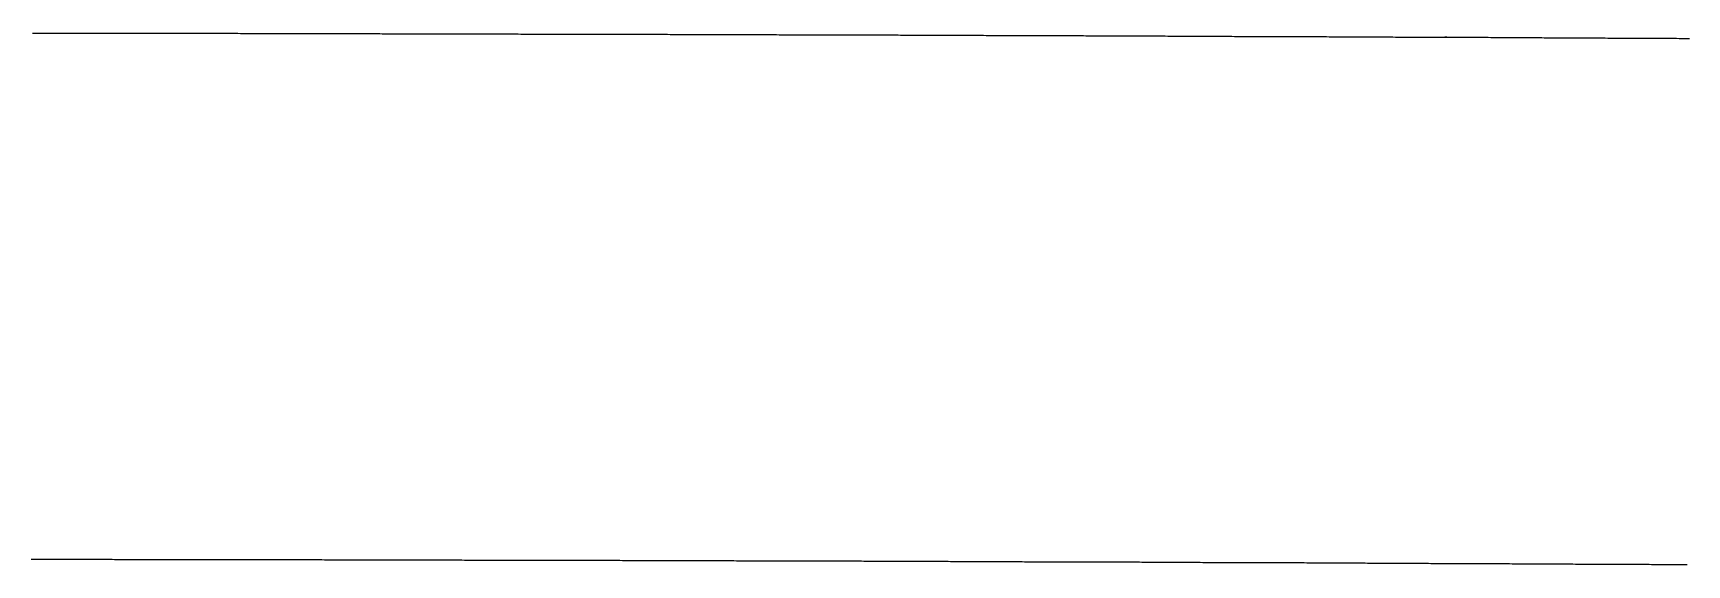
# Model space of a CAD drawing. Header units: millimetres. Extents: x 0 to 13579, y -34 to 543.
# Drawn here: x 8486 to 10184, y -2 to 543 of the extents above; entities that cross this region are included whole.
import ezdxf

# ---------------------------------------------------------------- set-up
doc = ezdxf.new("R2010")
doc.units = ezdxf.units.MM
doc.header["$LTSCALE"] = 10
doc.layers.add('MEMBERS', color=5, linetype='Continuous')

msp = doc.modelspace()

# ---------------------------------------------------------------- linework, layer by layer
at = {"layer": 'MEMBERS', "color": 3, "linetype": 'Continuous'}
for p, q in [((8485.1, 543.1), (8487.7, 543.1)), ((8487.7, 543.1), (8490.3, 543.1)), ((8490.3, 543.1), (8492.9, 543.1)), ((8492.9, 543.1), (8495.5, 543.1)), ((8495.5, 543.1), (8498.1, 543.1)), ((8498.1, 543.1), (8500.7, 543.1)), ((8500.7, 543.1), (8503.3, 543.1)), ((8503.3, 543.1), (8505.9, 543.1)), ((8505.9, 543.1), (8508.5, 543.1)), ((8508.5, 543.1), (8511.1, 543.1)), ((8511.1, 543.1), (8513.7, 543.1)), ((8513.7, 543.1), (8516.3, 543.1)), ((8516.3, 543.1), (8518.9, 543.1)), ((8518.9, 543.1), (8521.6, 543.1)), ((8521.6, 543.1), (8524.2, 543.1)), ((8524.2, 543.1), (8526.8, 543.1)), ((8526.8, 543.1), (8529.4, 543.1)), ((8529.4, 543.1), (8532, 543)), ((8532, 543), (8534.6, 543)), ((8534.6, 543), (8537.2, 543)), ((8537.2, 543), (8539.8, 543)), ((8539.8, 543), (8542.4, 543)), ((8542.4, 543), (8545, 543)), ((8545, 543), (8547.6, 543)), ((8547.6, 543), (8550.2, 543)), ((8550.2, 543), (8552.8, 543)), ((8552.8, 543), (8555.4, 543)), ((8555.4, 543), (8558, 543)), ((8558, 543), (8560.6, 543)), ((8560.6, 543), (8563.2, 543)), ((8563.2, 543), (8565.8, 543)), ((8565.8, 543), (8568.4, 543)), ((8568.4, 543), (8571, 543)), ((8571, 543), (8573.6, 543)), ((8573.6, 543), (8576.2, 543)), ((8576.2, 543), (8578.8, 543)), ((8578.8, 543), (8581.4, 543)), ((8581.4, 543), (8584, 543)), ((8584, 543), (8586.6, 543)), ((8586.6, 543), (8589.2, 543)), ((8589.2, 543), (8591.8, 543)), ((8591.8, 543), (8594.4, 543)), ((8594.4, 543), (8597, 543)), ((8597, 543), (8599.6, 543)), ((8599.6, 543), (8602.2, 543)), ((8602.2, 543), (8604.8, 543)), ((8604.8, 543), (8607.4, 543)), ((8607.4, 543), (8610, 543)), ((8610, 543), (8612.6, 543)), ((8612.6, 543), (8615.2, 543)), ((8615.2, 543), (8617.8, 543)), ((8617.8, 543), (8620.4, 543)), ((8620.4, 543), (8623, 542.9)), ((8623, 542.9), (8625.6, 542.9)), ((8625.6, 542.9), (8628.2, 542.9)), ((8628.2, 542.9), (8630.8, 542.9)), ((8630.8, 542.9), (8633.4, 542.9)), ((8633.4, 542.9), (8636, 542.9)), ((8636, 542.9), (8638.6, 542.9)), ((8638.6, 542.9), (8641.2, 542.9)), ((8641.2, 542.9), (8643.8, 542.9)), ((8643.8, 542.9), (8646.4, 542.9)), ((8646.4, 542.9), (8649, 542.9)), ((8649, 542.9), (8651.7, 542.9)), ((8651.7, 542.9), (8654.3, 542.9)), ((8654.3, 542.9), (8656.9, 542.9)), ((8656.9, 542.9), (8659.5, 542.9)), ((8659.5, 542.9), (8662.1, 542.9)), ((8662.1, 542.9), (8664.7, 542.9)), ((8664.7, 542.9), (8667.3, 542.9)), ((8667.3, 542.9), (8669.9, 542.9)), ((8669.9, 542.9), (8672.5, 542.9)), ((8672.5, 542.9), (8675.1, 542.9)), ((8675.1, 542.9), (8677.7, 542.9)), ((8677.7, 542.9), (8680.3, 542.9)), ((8680.3, 542.9), (8682.9, 542.9)), ((8682.9, 542.9), (8685.5, 542.9)), ((8685.5, 542.9), (8688.1, 542.9)), ((8688.1, 542.9), (8690.7, 542.9)), ((8690.7, 542.9), (8693.3, 542.9)), ((8693.3, 542.9), (8695.9, 542.9)), ((8695.9, 542.9), (8698.5, 542.8)), ((8698.5, 542.8), (8701.1, 542.8)), ((8701.1, 542.8), (8703.7, 542.8)), ((8703.7, 542.8), (8706.3, 542.8)), ((8706.3, 542.8), (8708.9, 542.8)), ((8708.9, 542.8), (8711.5, 542.8)), ((8711.5, 542.8), (8714.1, 542.8)), ((8714.1, 542.8), (8716.7, 542.8)), ((8716.7, 542.8), (8719.3, 542.8)), ((8719.3, 542.8), (8721.9, 542.8)), ((8721.9, 542.8), (8724.5, 542.8)), ((8724.5, 542.8), (8727.1, 542.8)), ((8727.1, 542.8), (8729.7, 542.8)), ((8729.7, 542.8), (8732.3, 542.8)), ((8732.3, 542.8), (8734.9, 542.8)), ((8734.9, 542.8), (8737.5, 542.8)), ((8737.5, 542.8), (8740.1, 542.8)), ((8740.1, 542.8), (8742.7, 542.7)), ((8742.7, 542.7), (8745.3, 542.7)), ((8745.3, 542.7), (8747.9, 542.7)), ((8747.9, 542.7), (8750.5, 542.7)), ((8750.5, 542.7), (8753.1, 542.7)), ((8753.1, 542.7), (8755.7, 542.7)), ((8755.7, 542.7), (8758.3, 542.7)), ((8758.3, 542.7), (8760.9, 542.7)), ((8760.9, 542.7), (8763.5, 542.7)), ((8763.5, 542.7), (8766.1, 542.7)), ((8766.1, 542.7), (8768.7, 542.7)), ((8768.7, 542.7), (8771.3, 542.7)), ((8771.3, 542.7), (8773.9, 542.7)), ((8773.9, 542.7), (8776.5, 542.7)), ((8776.5, 542.7), (8779.2, 542.7)), ((8779.2, 542.7), (8781.8, 542.7)), ((8781.8, 542.7), (8784.4, 542.7)), ((8784.4, 542.7), (8787, 542.7)), ((8787, 542.7), (8789.6, 542.7)), ((8789.6, 542.7), (8792.2, 542.7)), ((8792.2, 542.7), (8794.8, 542.7)), ((8794.8, 542.7), (8797.4, 542.7)), ((8797.4, 542.7), (8800, 542.7)), ((8800, 542.7), (8802.6, 542.7)), ((8802.6, 542.7), (8805.2, 542.7)), ((8805.2, 542.7), (8807.8, 542.6)), ((8807.8, 542.6), (8810.4, 542.6)), ((8810.4, 542.6), (8813, 542.6)), ((8813, 542.6), (8815.6, 542.6)), ((8815.6, 542.6), (8818.2, 542.6)), ((8818.2, 542.6), (8820.8, 542.6)), ((8820.8, 542.6), (8823.4, 542.6)), ((8823.4, 542.6), (8826, 542.6)), ((8826, 542.6), (8828.6, 542.6)), ((8828.6, 542.6), (8831.2, 542.6)), ((8831.2, 542.6), (8833.8, 542.6)), ((8833.8, 542.6), (8836.4, 542.6)), ((8836.4, 542.6), (8839, 542.6)), ((8839, 542.6), (8841.6, 542.6)), ((8841.6, 542.6), (8844.2, 542.5)), ((8844.2, 542.5), (8846.8, 542.5)), ((8846.8, 542.5), (8849.4, 542.5)), ((8849.4, 542.5), (8852, 542.5)), ((8852, 542.5), (8854.6, 542.5)), ((8854.6, 542.5), (8857.2, 542.5)), ((8857.2, 542.5), (8859.8, 542.5)), ((8859.8, 542.5), (8862.4, 542.5)), ((8862.4, 542.5), (8865, 542.5)), ((8865, 542.5), (8867.6, 542.5)), ((8867.6, 542.5), (8870.2, 542.5)), ((8870.2, 542.5), (8872.8, 542.5)), ((8872.8, 542.5), (8875.4, 542.5)), ((8875.4, 542.5), (8878, 542.5)), ((8878, 542.5), (8880.6, 542.5)), ((8880.6, 542.5), (8883.2, 542.5)), ((8883.2, 542.5), (8885.8, 542.5)), ((8885.8, 542.5), (8888.4, 542.5)), ((8888.4, 542.5), (8891, 542.5)), ((8891, 542.5), (8895.4, 542.5)), ((8895.4, 542.5), (8897.9, 542.5)), ((8897.9, 542.5), (8900.5, 542.5)), ((8900.5, 542.5), (8903.1, 542.5)), ((8903.1, 542.5), (8905.7, 542.5)), ((8905.7, 542.5), (8908.3, 542.5)), ((8908.3, 542.5), (8910.9, 542.4)), ((8910.9, 542.4), (8913.5, 542.4)), ((8913.5, 542.4), (8916.1, 542.4)), ((8916.1, 542.4), (8918.7, 542.4)), ((8918.7, 542.4), (8921.3, 542.4)), ((8921.3, 542.4), (8923.9, 542.4)), ((8923.9, 542.4), (8926.5, 542.4)), ((8926.5, 542.4), (8929.1, 542.4)), ((8929.1, 542.4), (8931.7, 542.4)), ((8931.7, 542.4), (8934.3, 542.4)), ((8934.3, 542.4), (8936.9, 542.4)), ((8936.9, 542.4), (8939.5, 542.4)), ((8939.5, 542.4), (8942.1, 542.4)), ((8942.1, 542.4), (8944.7, 542.3)), ((8944.7, 542.3), (8947.3, 542.3)), ((8947.3, 542.3), (8949.9, 542.3)), ((8949.9, 542.3), (8952.5, 542.3)), ((8952.5, 542.3), (8955.1, 542.3)), ((8955.1, 542.3), (8957.7, 542.3)), ((8957.7, 542.3), (8960.3, 542.3)), ((8960.3, 542.3), (8962.9, 542.3)), ((8962.9, 542.3), (8965.5, 542.3)), ((8965.5, 542.3), (8968.1, 542.3)), ((8968.1, 542.3), (8970.7, 542.3)), ((8970.7, 542.3), (8973.3, 542.3)), ((8973.3, 542.3), (8975.9, 542.3)), ((8975.9, 542.3), (8978.5, 542.3)), ((8978.5, 542.3), (8981.1, 542.3)), ((8981.1, 542.3), (8983.7, 542.3)), ((8983.7, 542.3), (8986.3, 542.2)), ((8986.3, 542.2), (8988.9, 542.2)), ((8988.9, 542.2), (8991.5, 542.2)), ((8991.5, 542.2), (8994.1, 542.2)), ((8994.1, 542.2), (8996.7, 542.2)), ((8996.7, 542.2), (8999.3, 542.2)), ((8999.3, 542.2), (9001.9, 542.2)), ((9001.9, 542.2), (9004.5, 542.2)), ((9004.5, 542.2), (9007.1, 542.2)), ((9007.1, 542.2), (9009.7, 542.2)), ((9009.7, 542.2), (9012.3, 542.2)), ((9012.3, 542.2), (9014.9, 542.2)), ((9014.9, 542.2), (9017.5, 542.2)), ((9017.5, 542.2), (9020.1, 542.2)), ((9020.1, 542.2), (9022.7, 542.2)), ((9022.7, 542.2), (9025.3, 542.2)), ((9025.3, 542.2), (9027.9, 542.1)), ((9027.9, 542.1), (9030.5, 542.1)), ((9030.5, 542.1), (9033.1, 542.1)), ((9033.1, 542.1), (9035.7, 542.1)), ((9035.7, 542.1), (9038.3, 542.1)), ((9038.3, 542.1), (9040.9, 542.1)), ((9040.9, 542.1), (9043.5, 542.1)), ((9043.5, 542.1), (9046.1, 542.1)), ((9046.1, 542.1), (9048.7, 542.1)), ((9048.7, 542.1), (9051.3, 542.1)), ((9051.3, 542.1), (9053.9, 542.1)), ((9053.9, 542.1), (9056.5, 542.1)), ((9056.5, 542.1), (9059.1, 542.1)), ((9059.1, 542.1), (9061.7, 542.1)), ((9061.7, 542.1), (9064.3, 542.1)), ((9064.3, 542.1), (9066.9, 542)), ((9066.9, 542), (9069.5, 542)), ((9069.5, 542), (9072.1, 542)), ((9072.1, 542), (9074.7, 542)), ((9074.7, 542), (9077.3, 542)), ((9077.3, 542), (9079.9, 542)), ((9079.9, 542), (9082.5, 542)), ((9082.5, 542), (9085.1, 542)), ((9085.1, 542), (9087.7, 542)), ((9087.7, 542), (9090.3, 542)), ((9090.3, 542), (9092.9, 542)), ((9092.9, 542), (9095.5, 542)), ((9095.5, 542), (9098.1, 542)), ((9098.1, 542), (9100.7, 542)), ((9100.7, 542), (9103.3, 542)), ((9103.3, 542), (9105.9, 542)), ((9105.9, 542), (9108.5, 542)), ((9108.5, 542), (9111.1, 542)), ((9111.1, 542), (9113.7, 541.9)), ((9113.7, 541.9), (9116.3, 541.9)), ((9116.3, 541.9), (9118.9, 541.9)), ((9118.9, 541.9), (9121.5, 541.9)), ((9121.5, 541.9), (9124.1, 541.9)), ((9124.1, 541.9), (9126.7, 541.9)), ((9126.7, 541.9), (9129.3, 541.9)), ((9129.3, 541.9), (9131.9, 541.9)), ((9131.9, 541.9), (9134.5, 541.9)), ((9134.5, 541.9), (9137.1, 541.9)), ((9137.1, 541.9), (9139.7, 541.8)), ((9139.7, 541.8), (9142.3, 541.8)), ((9142.3, 541.8), (9144.9, 541.8)), ((9144.9, 541.8), (9147.5, 541.8)), ((9147.5, 541.8), (9150.1, 541.8)), ((9150.1, 541.8), (9152.7, 541.8)), ((9152.7, 541.8), (9155.3, 541.8)), ((9155.3, 541.8), (9157.9, 541.8)), ((9157.9, 541.8), (9160.5, 541.8)), ((9160.5, 541.8), (9163.1, 541.8)), ((9163.1, 541.8), (9165.7, 541.8)), ((9165.7, 541.8), (9168.3, 541.8)), ((9168.3, 541.8), (9170.9, 541.8)), ((9170.9, 541.8), (9173.5, 541.8)), ((9173.5, 541.8), (9176.1, 541.8)), ((9176.1, 541.8), (9178.7, 541.8)), ((9178.7, 541.8), (9181.3, 541.8)), ((9181.3, 541.8), (9183.9, 541.7)), ((9183.9, 541.7), (9186.5, 541.7)), ((9186.5, 541.7), (9189.1, 541.7)), ((9189.1, 541.7), (9191.7, 541.7)), ((9191.7, 541.7), (9194.3, 541.7)), ((9194.3, 541.7), (9196.9, 541.7)), ((9196.9, 541.7), (9199.5, 541.7)), ((9199.5, 541.7), (9202.1, 541.7)), ((9202.1, 541.7), (9204.7, 541.7)), ((9204.7, 541.7), (9207.3, 541.7)), ((9207.3, 541.7), (9209.9, 541.6)), ((9209.9, 541.6), (9212.5, 541.6)), ((9212.5, 541.6), (9215.1, 541.6)), ((9215.1, 541.6), (9217.7, 541.6)), ((9217.7, 541.6), (9220.3, 541.6)), ((9220.3, 541.6), (9222.9, 541.6)), ((9222.9, 541.6), (9225.5, 541.6)), ((9225.5, 541.6), (9228.1, 541.6)), ((9228.1, 541.6), (9230.7, 541.6)), ((9230.7, 541.6), (9233.3, 541.6)), ((9233.3, 541.6), (9235.9, 541.6)), ((9235.9, 541.6), (9238.5, 541.6)), ((9238.5, 541.6), (9241.1, 541.6)), ((9241.1, 541.6), (9243.7, 541.6)), ((9243.7, 541.6), (9246.3, 541.6)), ((9246.3, 541.6), (9248.9, 541.6)), ((9248.9, 541.6), (9251.5, 541.5)), ((9251.5, 541.5), (9254.1, 541.5)), ((9254.1, 541.5), (9256.7, 541.5)), ((9256.7, 541.5), (9259.3, 541.5)), ((9259.3, 541.5), (9261.9, 541.5)), ((9261.9, 541.5), (9264.5, 541.5)), ((9264.5, 541.5), (9267.1, 541.5)), ((9267.1, 541.5), (9269.7, 541.5)), ((9269.7, 541.5), (9272.3, 541.5)), ((9272.3, 541.5), (9274.9, 541.4)), ((9274.9, 541.4), (9277.5, 541.4)), ((9277.5, 541.4), (9280.1, 541.4)), ((9280.1, 541.4), (9282.7, 541.4)), ((9282.7, 541.4), (9285.3, 541.4)), ((9285.3, 541.4), (9287.9, 541.4)), ((9287.9, 541.4), (9290.5, 541.4)), ((9290.5, 541.4), (9293.1, 541.4)), ((9293.1, 541.4), (9295.7, 541.4)), ((9295.7, 541.4), (9298.3, 541.4)), ((9298.3, 541.4), (9300.9, 541.4)), ((9300.9, 541.4), (9303.5, 541.4)), ((9303.5, 541.4), (9306.1, 541.4)), ((9306.1, 541.4), (9308.7, 541.4)), ((9308.7, 541.4), (9311.3, 541.4)), ((9311.3, 541.4), (9313.9, 541.4)), ((9313.9, 541.4), (9316.5, 541.3)), ((9316.5, 541.3), (9319.1, 541.3)), ((9319.1, 541.3), (9321.7, 541.3)), ((9321.7, 541.3), (9324.3, 541.3)), ((9324.3, 541.3), (9326.9, 541.3)), ((9326.9, 541.3), (9329.5, 541.3)), ((9329.5, 541.3), (9332.1, 541.3)), ((9332.1, 541.3), (9334.7, 541.3)), ((9334.7, 541.3), (9337.3, 541.3)), ((9337.3, 541.3), (9339.9, 541.2)), ((9339.9, 541.2), (9342.5, 541.2)), ((9342.5, 541.2), (9345.1, 541.2)), ((9345.1, 541.2), (9347.7, 541.2)), ((9347.7, 541.2), (9350.3, 541.2)), ((9350.3, 541.2), (9352.9, 541.2)), ((9352.9, 541.2), (9355.5, 541.2)), ((9355.5, 541.2), (9358.1, 541.2)), ((9358.1, 541.2), (9360.7, 541.2)), ((9360.7, 541.2), (9363.3, 541.2)), ((9363.3, 541.2), (9365.9, 541.2)), ((9365.9, 541.2), (9368.5, 541.2)), ((9368.5, 541.2), (9371.1, 541.2)), ((9371.1, 541.2), (9373.7, 541.2)), ((9373.7, 541.2), (9376.3, 541.1)), ((9376.3, 541.1), (9378.9, 541.1)), ((9378.9, 541.1), (9381.5, 541.1)), ((9381.5, 541.1), (9384.1, 541.1)), ((9384.1, 541.1), (9386.7, 541.1)), ((9386.7, 541.1), (9389.3, 541.1)), ((9389.3, 541.1), (9391.9, 541.1)), ((9391.9, 541.1), (9394.5, 541.1)), ((9394.5, 541.1), (9397.1, 541.1)), ((9397.1, 541.1), (9399.7, 541.1)), ((9399.7, 541.1), (9402.3, 541.1)), ((9402.3, 541.1), (9404.9, 541.1)), ((9404.9, 541.1), (9407.5, 541.1)), ((9407.5, 541.1), (9411.7, 541)), ((9411.7, 541), (9414.3, 541)), ((9414.3, 541), (9416.9, 541)), ((9416.9, 541), (9419.6, 541)), ((9419.6, 541), (9422.2, 541)), ((9422.2, 541), (9424.8, 541)), ((9424.8, 541), (9427.5, 541)), ((9427.5, 541), (9430.1, 540.9)), ((9430.1, 540.9), (9432.7, 540.9)), ((9432.7, 540.9), (9435.3, 540.9)), ((9435.3, 540.9), (9438, 540.9)), ((9438, 540.9), (9440.6, 540.9)), ((9440.6, 540.9), (9443.2, 540.9)), ((9443.2, 540.9), (9445.8, 540.9)), ((9445.8, 540.9), (9448.5, 540.9)), ((9448.5, 540.9), (9451.1, 540.9)), ((9451.1, 540.9), (9453.7, 540.9)), ((9453.7, 540.9), (9456.4, 540.9)), ((9456.4, 540.9), (9459, 540.9)), ((9459, 540.9), (9461.6, 540.9)), ((9461.6, 540.9), (9464.2, 540.8)), ((9464.2, 540.8), (9466.9, 540.8)), ((9466.9, 540.8), (9469.5, 540.8)), ((9469.5, 540.8), (9472.1, 540.8)), ((9472.1, 540.8), (9474.7, 540.8)), ((9474.7, 540.8), (9477.4, 540.8)), ((9477.4, 540.8), (9480, 540.8)), ((9480, 540.8), (9482.6, 540.8)), ((9482.6, 540.8), (9485.3, 540.7)), ((9485.3, 540.7), (9487.9, 540.7)), ((9487.9, 540.7), (9490.5, 540.7)), ((9490.5, 540.7), (9493.1, 540.7)), ((9493.1, 540.7), (9495.8, 540.7)), ((9495.8, 540.7), (9498.4, 540.7)), ((9498.4, 540.7), (9501, 540.7)), ((9501, 540.7), (9503.6, 540.7)), ((9503.6, 540.7), (9506.3, 540.7)), ((9506.3, 540.7), (9508.9, 540.7)), ((9508.9, 540.7), (9511.5, 540.7)), ((9511.5, 540.7), (9514.1, 540.7)), ((9514.1, 540.7), (9516.8, 540.7)), ((9516.8, 540.7), (9519.4, 540.6)), ((9519.4, 540.6), (9522, 540.6)), ((9522, 540.6), (9524.7, 540.6)), ((9524.7, 540.6), (9527.3, 540.6)), ((9527.3, 540.6), (9529.9, 540.6)), ((9529.9, 540.6), (9532.5, 540.6)), ((9532.5, 540.6), (9535.2, 540.6)), ((9535.2, 540.6), (9537.8, 540.6)), ((9537.8, 540.6), (9540.4, 540.5)), ((9540.4, 540.5), (9543, 540.5)), ((9543, 540.5), (9545.7, 540.5)), ((9545.7, 540.5), (9548.3, 540.5)), ((9548.3, 540.5), (9550.9, 540.5)), ((9550.9, 540.5), (9553.6, 540.5)), ((9553.6, 540.5), (9556.2, 540.5)), ((9556.2, 540.5), (9558.8, 540.5)), ((9558.8, 540.5), (9561.4, 540.5)), ((9561.4, 540.5), (9564.1, 540.5)), ((9564.1, 540.5), (9566.7, 540.4)), ((9566.7, 540.4), (9569.3, 540.4)), ((9569.3, 540.4), (9571.9, 540.4)), ((9571.9, 540.4), (9574.6, 540.4)), ((9574.6, 540.4), (9577.2, 540.4)), ((9577.2, 540.4), (9579.8, 540.4)), ((9579.8, 540.4), (9582.5, 540.4)), ((9582.5, 540.4), (9585.1, 540.4)), ((9585.1, 540.4), (9587.7, 540.4)), ((9587.7, 540.4), (9590.3, 540.4)), ((9590.3, 540.4), (9593, 540.4)), ((9593, 540.4), (9595.6, 540.4)), ((9595.6, 540.4), (9598.2, 540.3)), ((9598.2, 540.3), (9600.8, 540.3)), ((9600.8, 540.3), (9603.5, 540.3)), ((9603.5, 540.3), (9606.1, 540.3)), ((9606.1, 540.3), (9608.7, 540.3)), ((9608.7, 540.3), (9611.4, 540.3)), ((9611.4, 540.3), (9614, 540.3)), ((9614, 540.3), (9616.6, 540.3)), ((9616.6, 540.3), (9619.2, 540.2)), ((9619.2, 540.2), (9621.9, 540.2)), ((9621.9, 540.2), (9624.5, 540.2)), ((9624.5, 540.2), (9627.1, 540.2)), ((9627.1, 540.2), (9629.7, 540.2)), ((9629.7, 540.2), (9632.4, 540.2)), ((9632.4, 540.2), (9635, 540.2)), ((9635, 540.2), (9637.6, 540.2)), ((9637.6, 540.2), (9640.2, 540.2)), ((9640.2, 540.2), (9642.9, 540.2)), ((9642.9, 540.2), (9645.5, 540.2)), ((9645.5, 540.2), (9648.1, 540.2)), ((9648.1, 540.2), (9650.8, 540.1)), ((9650.8, 540.1), (9653.4, 540.1)), ((9653.4, 540.1), (9656, 540.1)), ((9656, 540.1), (9658.6, 540.1)), ((9658.6, 540.1), (9661.3, 540.1)), ((9661.3, 540.1), (9663.9, 540.1)), ((9663.9, 540.1), (9666.5, 540.1)), ((9666.5, 540.1), (9669.1, 540)), ((9669.1, 540), (9671.8, 540)), ((9671.8, 540), (9674.4, 540)), ((9674.4, 540), (9677, 540)), ((9677, 540), (9679.7, 540)), ((9679.7, 540), (9682.3, 540)), ((9682.3, 540), (9684.9, 540)), ((9684.9, 540), (9687.5, 540)), ((9687.5, 540), (9690.2, 540)), ((9690.2, 540), (9692.8, 540)), ((9692.8, 540), (9695.4, 540)), ((9695.4, 540), (9698, 540)), ((9698, 540), (9700.7, 539.9)), ((9700.7, 539.9), (9703.3, 539.9)), ((9703.3, 539.9), (9705.9, 539.9)), ((9705.9, 539.9), (9708.6, 539.9)), ((9708.6, 539.9), (9711.2, 539.9)), ((9711.2, 539.9), (9713.8, 539.9)), ((9713.8, 539.9), (9716.4, 539.9)), ((9716.4, 539.9), (9719.1, 539.8)), ((9719.1, 539.8), (9721.7, 539.8)), ((9721.7, 539.8), (9724.3, 539.8)), ((9724.3, 539.8), (9726.9, 539.8)), ((9726.9, 539.8), (9729.6, 539.8)), ((9729.6, 539.8), (9732.2, 539.8)), ((9732.2, 539.8), (9734.8, 539.8)), ((9734.8, 539.8), (9737.5, 539.8)), ((9737.5, 539.8), (9740.1, 539.8)), ((9740.1, 539.8), (9742.7, 539.8)), ((9742.7, 539.8), (9745.3, 539.8)), ((9745.3, 539.8), (9748, 539.7)), ((9748, 539.7), (9750.6, 539.7)), ((9750.6, 539.7), (9753.2, 539.7)), ((9753.2, 539.7), (9755.8, 539.7)), ((9755.8, 539.7), (9758.5, 539.7)), ((9758.5, 539.7), (9761.1, 539.7)), ((9761.1, 539.7), (9763.7, 539.7)), ((9763.7, 539.7), (9766.3, 539.6)), ((9766.3, 539.6), (9769, 539.6)), ((9769, 539.6), (9771.6, 539.6)), ((9771.6, 539.6), (9774.2, 539.6)), ((9774.2, 539.6), (9776.9, 539.6)), ((9776.9, 539.6), (9779.5, 539.6)), ((9779.5, 539.6), (9782.1, 539.6)), ((9782.1, 539.6), (9784.7, 539.6)), ((9784.7, 539.6), (9787.4, 539.6)), ((9787.4, 539.6), (9790, 539.6)), ((9790, 539.6), (9792.6, 539.6)), ((9792.6, 539.6), (9795.2, 539.5)), ((9795.2, 539.5), (9797.9, 539.5)), ((9797.9, 539.5), (9800.5, 539.5)), ((9800.5, 539.5), (9803.1, 539.5)), ((9803.1, 539.5), (9805.8, 539.5)), ((9805.8, 539.5), (9808.4, 539.5)), ((9808.4, 539.5), (9811, 539.5)), ((9811, 539.5), (9813.6, 539.5)), ((9813.6, 539.5), (9816.3, 539.4)), ((9816.3, 539.4), (9818.9, 539.4)), ((9818.9, 539.4), (9821.5, 539.4)), ((9821.5, 539.4), (9824.1, 539.4)), ((9824.1, 539.4), (9826.8, 539.4)), ((9826.8, 539.4), (9829.4, 539.4)), ((9829.4, 539.4), (9832, 539.4)), ((9832, 539.4), (9834.7, 539.4)), ((9834.7, 539.4), (9837.3, 539.4)), ((9837.3, 539.4), (9839.9, 539.3)), ((9839.9, 539.3), (9842.5, 539.3)), ((9842.5, 539.3), (9845.2, 539.3)), ((9845.2, 539.3), (9847.8, 539.3)), ((9847.8, 539.3), (9850.4, 539.3)), ((9850.4, 539.3), (9853, 539.3)), ((9853, 539.3), (9855.7, 539.3)), ((9855.7, 539.3), (9858.3, 539.3)), ((9858.3, 539.3), (9860.9, 539.2)), ((9860.9, 539.2), (9863.6, 539.2)), ((9863.6, 539.2), (9866.2, 539.2)), ((9866.2, 539.2), (9868.8, 539.2)), ((9868.8, 539.2), (9871.4, 539.2)), ((9871.4, 539.2), (9874.1, 539.2)), ((9874.1, 539.2), (9876.7, 539.2)), ((9876.7, 539.2), (9879.3, 539.2)), ((9879.3, 539.2), (9881.9, 539.2)), ((9881.9, 539.2), (9884.6, 539.1)), ((9884.6, 539.1), (9887.2, 539.1)), ((9887.2, 539.1), (9889.8, 539.1)), ((9889.8, 539.1), (9892.5, 539.1)), ((9892.5, 539.1), (9895.1, 539.1)), ((9895.1, 539.1), (9897.7, 539.1)), ((9897.7, 539.1), (9900.3, 539.1)), ((9900.3, 539.1), (9903, 539.1)), ((9903, 539.1), (9905.6, 539)), ((9905.6, 539), (9908.2, 539)), ((9908.2, 539), (9910.8, 539)), ((9910.8, 539), (9913.5, 539)), ((9913.5, 539), (9916.1, 539)), ((9916.1, 539), (9918.7, 539)), ((9918.7, 539), (9921.3, 538.9)), ((9921.3, 538.9), (9924, 538.9)), ((9924, 538.9), (9926.6, 538.9)), ((9926.6, 538.9), (9929.2, 538.9)), ((9929.2, 538.9), (9931.9, 538.9)), ((9931.9, 538.9), (9934.5, 538.9)), ((9934.5, 538.9), (9937.1, 538.9)), ((9937.1, 538.9), (9935.3, 538.9)), ((9935.3, 538.9), (9937.9, 538.9)), ((9937.9, 538.9), (9940.5, 538.9)), ((9940.5, 538.9), (9943.1, 538.9)), ((9943.1, 538.9), (9945.8, 538.9)), ((9945.8, 538.9), (9948.4, 538.9)), ((9948.4, 538.9), (9951, 538.9)), ((9951, 538.9), (9953.6, 538.9)), ((9953.6, 538.9), (9956.2, 538.8)), ((9956.2, 538.8), (9958.8, 538.8)), ((9958.8, 538.8), (9961.4, 538.8)), ((9961.4, 538.8), (9964.1, 538.8)), ((9964.1, 538.8), (9966.7, 538.8)), ((9966.7, 538.8), (9969.3, 538.8)), ((9969.3, 538.8), (9971.9, 538.8)), ((9971.9, 538.8), (9974.5, 538.8)), ((9974.5, 538.8), (9977.1, 538.8)), ((9977.1, 538.8), (9979.7, 538.8)), ((9979.7, 538.8), (9982.3, 538.7)), ((9982.3, 538.7), (9985, 538.7)), ((9985, 538.7), (9987.6, 538.7)), ((9987.6, 538.7), (9990.2, 538.7)), ((9990.2, 538.7), (9992.8, 538.7)), ((9992.8, 538.7), (9995.4, 538.7)), ((9995.4, 538.7), (9998, 538.6)), ((9998, 538.6), (10000.6, 538.6)), ((10000.6, 538.6), (10003.2, 538.6)), ((10003.2, 538.6), (10005.9, 538.6)), ((10005.9, 538.6), (10008.5, 538.6)), ((10008.5, 538.6), (10011.1, 538.6)), ((10011.1, 538.6), (10013.7, 538.6)), ((10013.7, 538.6), (10016.3, 538.6)), ((10016.3, 538.6), (10018.9, 538.6)), ((10018.9, 538.6), (10021.5, 538.6)), ((10021.5, 538.6), (10024.2, 538.5)), ((10024.2, 538.5), (10026.8, 538.5)), ((10026.8, 538.5), (10029.4, 538.5)), ((10029.4, 538.5), (10032, 538.5)), ((10032, 538.5), (10034.6, 538.5)), ((10034.6, 538.5), (10037.2, 538.4)), ((10037.2, 538.4), (10039.8, 538.4)), ((10039.8, 538.4), (10042.4, 538.4)), ((10042.4, 538.4), (10045.1, 538.4)), ((10045.1, 538.4), (10047.7, 538.4)), ((10047.7, 538.4), (10050.3, 538.4)), ((10050.3, 538.4), (10052.9, 538.4)), ((10052.9, 538.4), (10055.5, 538.4)), ((10055.5, 538.4), (10058.1, 538.4)), ((10058.1, 538.4), (10060.7, 538.4)), ((10060.7, 538.4), (10063.4, 538.3)), ((10063.4, 538.3), (10066, 538.3)), ((10066, 538.3), (10068.6, 538.3)), ((10068.6, 538.3), (10071.2, 538.3)), ((10071.2, 538.3), (10073.8, 538.3)), ((10073.8, 538.3), (10076.4, 538.3)), ((10076.4, 538.3), (10079, 538.2)), ((10079, 538.2), (10081.6, 538.2)), ((10081.6, 538.2), (10084.3, 538.2)), ((10084.3, 538.2), (10086.9, 538.2)), ((10086.9, 538.2), (10089.5, 538.2)), ((10089.5, 538.2), (10092.1, 538.2)), ((10092.1, 538.2), (10094.7, 538.2)), ((10094.7, 538.2), (10097.3, 538.2)), ((10097.3, 538.2), (10099.9, 538.2)), ((10099.9, 538.2), (10102.5, 538.1)), ((10102.5, 538.1), (10105.2, 538.1)), ((10105.2, 538.1), (10107.8, 538.1)), ((10107.8, 538.1), (10110.4, 538.1)), ((10110.4, 538.1), (10113, 538.1)), ((10113, 538.1), (10115.6, 538.1)), ((10115.6, 538.1), (10118.2, 538)), ((10118.2, 538), (10120.8, 538)), ((10120.8, 538), (10123.5, 538)), ((10123.5, 538), (10126.1, 538)), ((10126.1, 538), (10128.7, 538)), ((10128.7, 538), (10131.3, 538)), ((10131.3, 538), (10133.9, 538)), ((10133.9, 538), (10136.5, 538)), ((10136.5, 538), (10139.1, 538)), ((10139.1, 538), (10141.7, 537.9)), ((10141.7, 537.9), (10144.4, 537.9)), ((10144.4, 537.9), (10147, 537.9)), ((10147, 537.9), (10149.6, 537.9)), ((10149.6, 537.9), (10152.2, 537.9)), ((10152.2, 537.9), (10154.8, 537.9)), ((10154.8, 537.9), (10157.4, 537.9)), ((10157.4, 537.9), (10160, 537.8)), ((10160, 537.8), (10162.7, 537.8)), ((10162.7, 537.8), (10165.3, 537.8)), ((10165.3, 537.8), (10167.9, 537.8)), ((10167.9, 537.8), (10170.5, 537.8)), ((10170.5, 537.8), (10173.1, 537.8)), ((10173.1, 537.8), (10175.7, 537.7)), ((10175.7, 537.7), (10178.3, 537.7)), ((10178.3, 537.7), (10180.9, 537.7)), ((10180.9, 537.7), (10183.6, 537.7)), ((10183.6, 537.7), (10186.2, 537.7)), ((8486.1, 3), (8483.5, 3)), ((8488.7, 3), (8486.1, 3)), ((8491.3, 3), (8488.7, 3)), ((8493.9, 3), (8491.3, 3)), ((8496.5, 3), (8493.9, 3)), ((8499.1, 3), (8496.5, 3)), ((8501.7, 3), (8499.1, 3)), ((8504.3, 3), (8501.7, 3)), ((8506.9, 3), (8504.3, 3)), ((8509.5, 3), (8506.9, 3)), ((8512.1, 3), (8509.5, 3)), ((8514.7, 3), (8512.1, 3)), ((8517.3, 3), (8514.7, 3)), ((8519.9, 3), (8517.3, 3)), ((8522.5, 3), (8519.9, 3)), ((8525.1, 3), (8522.5, 3)), ((8527.7, 3), (8525.1, 3)), ((8530.3, 3), (8527.7, 3)), ((8532.9, 3), (8530.3, 3)), ((8535.5, 3), (8532.9, 3)), ((8538.1, 3), (8535.5, 3)), ((8540.7, 3), (8538.1, 3)), ((8543.3, 3), (8540.7, 3)), ((8545.9, 3), (8543.3, 3)), ((8548.5, 3), (8545.9, 3)), ((8551.1, 3), (8548.5, 3)), ((8553.7, 3), (8551.1, 3)), ((8556.3, 3), (8553.7, 3)), ((8558.9, 3), (8556.3, 3)), ((8561.5, 3), (8558.9, 3)), ((8564.1, 3), (8561.5, 3)), ((8566.7, 3), (8564.1, 3)), ((8569.3, 2.9), (8566.7, 3)), ((8571.9, 2.9), (8569.3, 2.9)), ((8574.5, 2.9), (8571.9, 2.9)), ((8577.1, 2.9), (8574.5, 2.9)), ((8579.7, 2.9), (8577.1, 2.9)), ((8582.3, 2.9), (8579.7, 2.9)), ((8584.9, 2.9), (8582.3, 2.9)), ((8587.5, 2.9), (8584.9, 2.9)), ((8590.1, 2.9), (8587.5, 2.9)), ((8592.7, 2.9), (8590.1, 2.9)), ((8595.3, 2.9), (8592.7, 2.9)), ((8597.9, 2.9), (8595.3, 2.9)), ((8600.5, 2.9), (8597.9, 2.9)), ((8603.1, 2.9), (8600.5, 2.9)), ((8605.7, 2.9), (8603.1, 2.9)), ((8608.3, 2.9), (8605.7, 2.9)), ((8610.9, 2.9), (8608.3, 2.9)), ((8613.5, 2.9), (8610.9, 2.9)), ((8616.1, 2.9), (8613.5, 2.9)), ((8618.7, 2.9), (8616.1, 2.9)), ((8621.3, 2.9), (8618.7, 2.9)), ((8623.9, 2.9), (8621.3, 2.9)), ((8626.6, 2.9), (8623.9, 2.9)), ((8629.2, 2.9), (8626.6, 2.9)), ((8631.8, 2.9), (8629.2, 2.9)), ((8634.4, 2.9), (8631.8, 2.9)), ((8637, 2.8), (8634.4, 2.9)), ((8639.6, 2.8), (8637, 2.8)), ((8640.9, 2.8), (8639.6, 2.8)), ((8643.5, 2.8), (8640.9, 2.8)), ((8646.1, 2.8), (8643.5, 2.8)), ((8648.7, 2.8), (8646.1, 2.8)), ((8651.3, 2.8), (8648.7, 2.8)), ((8653.9, 2.8), (8651.3, 2.8)), ((8656.6, 2.8), (8653.9, 2.8)), ((8659.2, 2.8), (8656.6, 2.8)), ((8661.8, 2.8), (8659.2, 2.8)), ((8664.4, 2.8), (8661.8, 2.8)), ((8667, 2.8), (8664.4, 2.8)), ((8669.6, 2.7), (8667, 2.8)), ((8672.3, 2.7), (8669.6, 2.7)), ((8674.9, 2.7), (8672.3, 2.7)), ((8677.5, 2.7), (8674.9, 2.7)), ((8680.1, 2.7), (8677.5, 2.7)), ((8682.7, 2.7), (8680.1, 2.7)), ((8685.3, 2.7), (8682.7, 2.7)), ((8688, 2.7), (8685.3, 2.7)), ((8690.6, 2.7), (8688, 2.7)), ((8693.2, 2.7), (8690.6, 2.7)), ((8695.8, 2.7), (8693.2, 2.7)), ((8698.4, 2.7), (8695.8, 2.7)), ((8701, 2.7), (8698.4, 2.7)), ((8703.7, 2.7), (8701, 2.7)), ((8706.3, 2.7), (8703.7, 2.7)), ((8708.9, 2.7), (8706.3, 2.7)), ((8711.5, 2.7), (8708.9, 2.7)), ((8714.1, 2.7), (8711.5, 2.7)), ((8716.7, 2.7), (8714.1, 2.7)), ((8719.3, 2.7), (8716.7, 2.7)), ((8722, 2.7), (8719.3, 2.7)), ((8724.6, 2.7), (8722, 2.7)), ((8727.2, 2.7), (8724.6, 2.7)), ((8729.8, 2.7), (8727.2, 2.7)), ((8732.4, 2.7), (8729.8, 2.7)), ((8735, 2.7), (8732.4, 2.7)), ((8737.7, 2.7), (8735, 2.7)), ((8740.3, 2.7), (8737.7, 2.7)), ((8742.9, 2.6), (8740.3, 2.7)), ((8745.5, 2.6), (8742.9, 2.6)), ((8748.1, 2.6), (8745.5, 2.6)), ((8750.7, 2.6), (8748.1, 2.6)), ((8753.4, 2.6), (8750.7, 2.6)), ((8756, 2.6), (8753.4, 2.6)), ((8758.6, 2.6), (8756, 2.6)), ((8761.2, 2.6), (8758.6, 2.6)), ((8763.8, 2.6), (8761.2, 2.6)), ((8766.4, 2.6), (8763.8, 2.6)), ((8769.1, 2.6), (8766.4, 2.6)), ((8771.7, 2.6), (8769.1, 2.6)), ((8774.3, 2.6), (8771.7, 2.6)), ((8776.9, 2.6), (8774.3, 2.6)), ((8779.5, 2.6), (8776.9, 2.6)), ((8782.1, 2.6), (8779.5, 2.6)), ((8784.8, 2.5), (8782.1, 2.6)), ((8787.4, 2.5), (8784.8, 2.5)), ((8790, 2.5), (8787.4, 2.5)), ((8792.6, 2.5), (8790, 2.5)), ((8795.2, 2.5), (8792.6, 2.5)), ((8797.8, 2.5), (8795.2, 2.5)), ((8800.5, 2.5), (8797.8, 2.5)), ((8803.1, 2.5), (8800.5, 2.5)), ((8805.7, 2.5), (8803.1, 2.5)), ((8808.3, 2.5), (8805.7, 2.5)), ((8810.9, 2.5), (8808.3, 2.5)), ((8813.5, 2.5), (8810.9, 2.5)), ((8816.1, 2.5), (8813.5, 2.5)), ((8818.8, 2.5), (8816.1, 2.5)), ((8821.4, 2.5), (8818.8, 2.5)), ((8824, 2.5), (8821.4, 2.5)), ((8826.6, 2.5), (8824, 2.5)), ((8829.2, 2.5), (8826.6, 2.5)), ((8831.8, 2.5), (8829.2, 2.5)), ((8834.5, 2.5), (8831.8, 2.5)), ((8837.1, 2.5), (8834.5, 2.5)), ((8839.7, 2.5), (8837.1, 2.5)), ((8842.3, 2.5), (8839.7, 2.5)), ((8844.9, 2.5), (8842.3, 2.5)), ((8847.5, 2.4), (8844.9, 2.5)), ((8850.2, 2.4), (8847.5, 2.4)), ((8852.8, 2.4), (8850.2, 2.4)), ((8855.4, 2.4), (8852.8, 2.4)), ((8858, 2.4), (8855.4, 2.4)), ((8860.6, 2.4), (8858, 2.4)), ((8863.2, 2.4), (8860.6, 2.4)), ((8865.9, 2.4), (8863.2, 2.4)), ((8868.5, 2.4), (8865.9, 2.4)), ((8871.1, 2.4), (8868.5, 2.4)), ((8873.7, 2.4), (8871.1, 2.4)), ((8876.3, 2.4), (8873.7, 2.4)), ((8878.9, 2.4), (8876.3, 2.4)), ((8881.6, 2.4), (8878.9, 2.4)), ((8884.2, 2.3), (8881.6, 2.4)), ((8886.8, 2.3), (8884.2, 2.3)), ((8889.4, 2.3), (8886.8, 2.3)), ((8892, 2.3), (8889.4, 2.3)), ((8894.6, 2.3), (8892, 2.3)), ((8897.3, 2.3), (8894.6, 2.3)), ((8899.9, 2.3), (8897.3, 2.3)), ((8902.5, 2.3), (8899.9, 2.3)), ((8905.1, 2.3), (8902.5, 2.3)), ((8907.7, 2.3), (8905.1, 2.3)), ((8910.3, 2.3), (8907.7, 2.3)), ((8913, 2.3), (8910.3, 2.3)), ((8915.6, 2.3), (8913, 2.3)), ((8918.2, 2.3), (8915.6, 2.3)), ((8920.8, 2.3), (8918.2, 2.3)), ((8923.4, 2.3), (8920.8, 2.3)), ((8926, 2.3), (8923.4, 2.3)), ((8928.6, 2.2), (8926, 2.3)), ((8931.3, 2.2), (8928.6, 2.2)), ((8933.9, 2.2), (8931.3, 2.2)), ((8936.5, 2.2), (8933.9, 2.2)), ((8939.1, 2.2), (8936.5, 2.2)), ((8941.7, 2.2), (8939.1, 2.2)), ((8944.3, 2.2), (8941.7, 2.2)), ((8947, 2.2), (8944.3, 2.2)), ((8949.6, 2.2), (8947, 2.2)), ((8952.2, 2.2), (8949.6, 2.2)), ((8954.8, 2.2), (8952.2, 2.2)), ((8957.4, 2.2), (8954.8, 2.2)), ((8960, 2.2), (8957.4, 2.2)), ((8962.7, 2.2), (8960, 2.2)), ((8965.3, 2.2), (8962.7, 2.2)), ((8967.9, 2.2), (8965.3, 2.2)), ((8970.5, 2.2), (8967.9, 2.2)), ((8973.1, 2.1), (8970.5, 2.2)), ((8975.7, 2.1), (8973.1, 2.1)), ((8978.4, 2.1), (8975.7, 2.1)), ((8981, 2.1), (8978.4, 2.1)), ((8983.6, 2.1), (8981, 2.1)), ((8986.2, 2.1), (8983.6, 2.1)), ((8988.8, 2.1), (8986.2, 2.1)), ((8991.4, 2.1), (8988.8, 2.1)), ((8994.1, 2.1), (8991.4, 2.1)), ((8996.7, 2.1), (8994.1, 2.1)), ((8999.3, 2.1), (8996.7, 2.1)), ((9001.9, 2.1), (8999.3, 2.1)), ((9004.5, 2.1), (9001.9, 2.1)), ((9007.1, 2.1), (9004.5, 2.1)), ((9009.8, 2.1), (9007.1, 2.1)), ((9012.4, 2.1), (9009.8, 2.1)), ((9015, 2), (9012.4, 2.1)), ((9017.6, 2), (9015, 2)), ((9020.2, 2), (9017.6, 2)), ((9022.8, 2), (9020.2, 2)), ((9025.4, 2), (9022.8, 2)), ((9028.1, 2), (9025.4, 2)), ((9030.7, 2), (9028.1, 2)), ((9033.3, 2), (9030.7, 2)), ((9035.9, 2), (9033.3, 2)), ((9038.5, 2), (9035.9, 2)), ((9041.1, 2), (9038.5, 2)), ((9043.8, 2), (9041.1, 2)), ((9046.4, 2), (9043.8, 2)), ((9049, 2), (9046.4, 2)), ((9051.6, 2), (9049, 2)), ((9054.2, 2), (9051.6, 2)), ((9056.8, 2), (9054.2, 2)), ((9059.5, 2), (9056.8, 2)), ((9062.1, 2), (9059.5, 2)), ((9064.7, 1.9), (9062.1, 2)), ((9067.3, 1.9), (9064.7, 1.9)), ((9069.9, 1.9), (9067.3, 1.9)), ((9072.5, 1.9), (9069.9, 1.9)), ((9075.2, 1.9), (9072.5, 1.9)), ((9077.8, 1.9), (9075.2, 1.9)), ((9080.4, 1.9), (9077.8, 1.9)), ((9083, 1.9), (9080.4, 1.9)), ((9085.6, 1.9), (9083, 1.9)), ((9088.2, 1.9), (9085.6, 1.9)), ((9090.9, 1.8), (9088.2, 1.9)), ((9093.5, 1.8), (9090.9, 1.8)), ((9096.1, 1.8), (9093.5, 1.8)), ((9098.7, 1.8), (9096.1, 1.8)), ((9101.3, 1.8), (9098.7, 1.8)), ((9103.9, 1.8), (9101.3, 1.8)), ((9106.6, 1.8), (9103.9, 1.8)), ((9109.2, 1.8), (9106.6, 1.8)), ((9111.8, 1.8), (9109.2, 1.8)), ((9114.4, 1.8), (9111.8, 1.8)), ((9117, 1.8), (9114.4, 1.8)), ((9119.6, 1.8), (9117, 1.8)), ((9122.2, 1.8), (9119.6, 1.8)), ((9124.9, 1.8), (9122.2, 1.8)), ((9127.5, 1.8), (9124.9, 1.8)), ((9130.1, 1.8), (9127.5, 1.8)), ((9132.7, 1.8), (9130.1, 1.8)), ((9135.3, 1.8), (9132.7, 1.8)), ((9137.9, 1.7), (9135.3, 1.8)), ((9140.6, 1.7), (9137.9, 1.7)), ((9143.2, 1.7), (9140.6, 1.7)), ((9145.8, 1.7), (9143.2, 1.7)), ((9148.4, 1.7), (9145.8, 1.7)), ((9150.1, 1.7), (9148.4, 1.7)), ((9152.7, 1.7), (9150.1, 1.7)), ((9155.3, 1.7), (9152.7, 1.7)), ((9157.9, 1.7), (9155.3, 1.7)), ((9160.6, 1.7), (9157.9, 1.7)), ((9163.2, 1.7), (9160.6, 1.7)), ((9165.8, 1.6), (9163.2, 1.7)), ((9168.4, 1.6), (9165.8, 1.6)), ((9171, 1.6), (9168.4, 1.6)), ((9173.7, 1.6), (9171, 1.6)), ((9176.3, 1.6), (9173.7, 1.6)), ((9178.9, 1.6), (9176.3, 1.6)), ((9181.5, 1.6), (9178.9, 1.6)), ((9184.1, 1.6), (9181.5, 1.6)), ((9186.8, 1.6), (9184.1, 1.6)), ((9189.4, 1.6), (9186.8, 1.6)), ((9192, 1.6), (9189.4, 1.6)), ((9194.6, 1.6), (9192, 1.6)), ((9197.2, 1.6), (9194.6, 1.6)), ((9199.8, 1.6), (9197.2, 1.6)), ((9202.5, 1.6), (9199.8, 1.6)), ((9205.1, 1.6), (9202.5, 1.6)), ((9207.7, 1.5), (9205.1, 1.6)), ((9210.3, 1.5), (9207.7, 1.5)), ((9212.9, 1.5), (9210.3, 1.5)), ((9215.6, 1.5), (9212.9, 1.5)), ((9218.2, 1.5), (9215.6, 1.5)), ((9220.8, 1.5), (9218.2, 1.5)), ((9223.4, 1.5), (9220.8, 1.5)), ((9226, 1.5), (9223.4, 1.5)), ((9228.7, 1.5), (9226, 1.5)), ((9231.3, 1.5), (9228.7, 1.5)), ((9233.9, 1.4), (9231.3, 1.5)), ((9236.5, 1.4), (9233.9, 1.4)), ((9239.1, 1.4), (9236.5, 1.4)), ((9241.8, 1.4), (9239.1, 1.4)), ((9244.4, 1.4), (9241.8, 1.4)), ((9247, 1.4), (9244.4, 1.4)), ((9249.6, 1.4), (9247, 1.4)), ((9252.2, 1.4), (9249.6, 1.4)), ((9254.9, 1.4), (9252.2, 1.4)), ((9257.5, 1.4), (9254.9, 1.4)), ((9260.1, 1.4), (9257.5, 1.4)), ((9262.7, 1.4), (9260.1, 1.4)), ((9265.3, 1.4), (9262.7, 1.4)), ((9268, 1.4), (9265.3, 1.4)), ((9270.6, 1.4), (9268, 1.4)), ((9273.2, 1.4), (9270.6, 1.4)), ((9275.8, 1.3), (9273.2, 1.4)), ((9278.4, 1.3), (9275.8, 1.3)), ((9281, 1.3), (9278.4, 1.3)), ((9283.7, 1.3), (9281, 1.3)), ((9286.3, 1.3), (9283.7, 1.3)), ((9288.9, 1.3), (9286.3, 1.3)), ((9291.5, 1.3), (9288.9, 1.3)), ((9294.1, 1.3), (9291.5, 1.3)), ((9296.8, 1.3), (9294.1, 1.3)), ((9299.4, 1.2), (9296.8, 1.3)), ((9302, 1.2), (9299.4, 1.2)), ((9304.6, 1.2), (9302, 1.2)), ((9307.2, 1.2), (9304.6, 1.2)), ((9309.9, 1.2), (9307.2, 1.2)), ((9312.5, 1.2), (9309.9, 1.2)), ((9315.1, 1.2), (9312.5, 1.2)), ((9317.7, 1.2), (9315.1, 1.2)), ((9320.3, 1.2), (9317.7, 1.2)), ((9323, 1.2), (9320.3, 1.2)), ((9325.6, 1.2), (9323, 1.2)), ((9328.2, 1.2), (9325.6, 1.2)), ((9330.8, 1.2), (9328.2, 1.2)), ((9333.4, 1.2), (9330.8, 1.2)), ((9336.1, 1.2), (9333.4, 1.2)), ((9338.7, 1.1), (9336.1, 1.2)), ((9341.3, 1.1), (9338.7, 1.1)), ((9343.9, 1.1), (9341.3, 1.1)), ((9346.5, 1.1), (9343.9, 1.1)), ((9349.1, 1.1), (9346.5, 1.1)), ((9351.8, 1.1), (9349.1, 1.1)), ((9354.4, 1.1), (9351.8, 1.1)), ((9357, 1.1), (9354.4, 1.1)), ((9359.6, 1.1), (9357, 1.1)), ((9362.2, 1.1), (9359.6, 1.1)), ((9364.9, 1.1), (9362.2, 1.1)), ((9367.5, 1), (9364.9, 1.1)), ((9370.1, 1), (9367.5, 1)), ((9372.7, 1), (9370.1, 1)), ((9375.3, 1), (9372.7, 1)), ((9378, 1), (9375.3, 1)), ((9380.6, 1), (9378, 1)), ((9383.2, 1), (9380.6, 1)), ((9385.8, 1), (9383.2, 1)), ((9388.4, 1), (9385.8, 1)), ((9391.1, 1), (9388.4, 1)), ((9393.7, 1), (9391.1, 1)), ((9396.3, 1), (9393.7, 1)), ((9398.9, 0.9), (9396.3, 1)), ((9401.5, 0.9), (9398.9, 0.9)), ((9404.2, 0.9), (9401.5, 0.9)), ((9406.8, 0.9), (9404.2, 0.9)), ((9409.4, 0.9), (9406.8, 0.9)), ((9412, 0.9), (9409.4, 0.9)), ((9414.6, 0.9), (9412, 0.9)), ((9417.2, 0.9), (9414.6, 0.9)), ((9419.9, 0.9), (9417.2, 0.9)), ((9422.5, 0.9), (9419.9, 0.9)), ((9425.1, 0.9), (9422.5, 0.9)), ((9427.7, 0.8), (9425.1, 0.9)), ((9430.3, 0.8), (9427.7, 0.8)), ((9433, 0.8), (9430.3, 0.8)), ((9435.6, 0.8), (9433, 0.8)), ((9438.2, 0.8), (9435.6, 0.8)), ((9440.8, 0.8), (9438.2, 0.8)), ((9443.4, 0.8), (9440.8, 0.8)), ((9446.1, 0.8), (9443.4, 0.8)), ((9448.7, 0.7), (9446.1, 0.8)), ((9451.3, 0.7), (9448.7, 0.7)), ((9453.9, 0.7), (9451.3, 0.7)), ((9456.5, 0.7), (9453.9, 0.7)), ((9459.2, 0.7), (9456.5, 0.7)), ((9461.8, 0.7), (9459.2, 0.7)), ((9464.4, 0.7), (9461.8, 0.7)), ((9467, 0.7), (9464.4, 0.7)), ((9469.6, 0.7), (9467, 0.7)), ((9472.3, 0.7), (9469.6, 0.7)), ((9474.9, 0.7), (9472.3, 0.7)), ((9477.5, 0.7), (9474.9, 0.7)), ((9480.1, 0.7), (9477.5, 0.7)), ((9482.7, 0.6), (9480.1, 0.7)), ((9485.4, 0.6), (9482.7, 0.6)), ((9488, 0.6), (9485.4, 0.6)), ((9490.6, 0.6), (9488, 0.6)), ((9493.2, 0.6), (9490.6, 0.6)), ((9495.8, 0.6), (9493.2, 0.6)), ((9498.4, 0.6), (9495.8, 0.6)), ((9501.1, 0.6), (9498.4, 0.6)), ((9503.7, 0.5), (9501.1, 0.6)), ((9506.3, 0.5), (9503.7, 0.5)), ((9508.9, 0.5), (9506.3, 0.5)), ((9511.5, 0.5), (9508.9, 0.5)), ((9514.2, 0.5), (9511.5, 0.5)), ((9516.8, 0.5), (9514.2, 0.5)), ((9519.4, 0.5), (9516.8, 0.5)), ((9522, 0.5), (9519.4, 0.5)), ((9524.6, 0.5), (9522, 0.5)), ((9527.3, 0.5), (9524.6, 0.5)), ((9529.9, 0.5), (9527.3, 0.5)), ((9532.5, 0.5), (9529.9, 0.5)), ((9535.1, 0.5), (9532.5, 0.5)), ((9537.7, 0.4), (9535.1, 0.5)), ((9540.4, 0.4), (9537.7, 0.4)), ((9543, 0.4), (9540.4, 0.4)), ((9545.6, 0.4), (9543, 0.4)), ((9548.2, 0.4), (9545.6, 0.4)), ((9550.8, 0.4), (9548.2, 0.4)), ((9553.5, 0.4), (9550.8, 0.4)), ((9556.1, 0.4), (9553.5, 0.4)), ((9558.7, 0.4), (9556.1, 0.4)), ((9561.3, 0.4), (9558.7, 0.4)), ((9563.9, 0.4), (9561.3, 0.4)), ((9566.5, 0.4), (9563.9, 0.4)), ((9569.2, 0.4), (9566.5, 0.4)), ((9571.8, 0.3), (9569.2, 0.4)), ((9574.4, 0.3), (9571.8, 0.3)), ((9577, 0.3), (9574.4, 0.3)), ((9579.6, 0.3), (9577, 0.3)), ((9582.3, 0.3), (9579.6, 0.3)), ((9584.9, 0.3), (9582.3, 0.3)), ((9587.5, 0.3), (9584.9, 0.3)), ((9590.1, 0.2), (9587.5, 0.3)), ((9592.7, 0.2), (9590.1, 0.2)), ((9595.4, 0.2), (9592.7, 0.2)), ((9598, 0.2), (9595.4, 0.2)), ((9600.6, 0.2), (9598, 0.2)), ((9603.2, 0.2), (9600.6, 0.2)), ((9605.8, 0.2), (9603.2, 0.2)), ((9608.5, 0.2), (9605.8, 0.2)), ((9611.1, 0.2), (9608.5, 0.2)), ((9613.7, 0.2), (9611.1, 0.2)), ((9616.3, 0.2), (9613.7, 0.2)), ((9618.9, 0.2), (9616.3, 0.2)), ((9621.6, 0.2), (9618.9, 0.2)), ((9624.2, 0.1), (9621.6, 0.2)), ((9626.8, 0.1), (9624.2, 0.1)), ((9629.4, 0.1), (9626.8, 0.1)), ((9632, 0.1), (9629.4, 0.1)), ((9634.6, 0.1), (9632, 0.1)), ((9637.3, 0.1), (9634.6, 0.1)), ((9639.9, 0.1), (9637.3, 0.1)), ((9642.5, 0), (9639.9, 0.1)), ((9645.1, 0), (9642.5, 0)), ((9647.7, 0), (9645.1, 0)), ((9650.4, 0), (9647.7, 0)), ((9653, 0), (9650.4, 0)), ((9655.6, 0), (9653, 0)), ((9658.2, 0), (9655.6, 0)), ((9660.8, 0), (9658.2, 0)), ((9663.5, 0), (9660.8, 0)), ((9666.1, 0), (9663.5, 0)), ((9668.7, 0), (9666.1, 0)), ((9671.3, -0.1), (9668.7, 0)), ((9676.1, -0.1), (9671.3, -0.1)), ((9678.7, -0.1), (9676.1, -0.1)), ((9681.3, -0.1), (9678.7, -0.1)), ((9683.9, -0.1), (9681.3, -0.1)), ((9686.5, -0.2), (9683.9, -0.1)), ((9689.1, -0.2), (9686.5, -0.2)), ((9691.7, -0.2), (9689.1, -0.2)), ((9694.3, -0.2), (9691.7, -0.2)), ((9697, -0.2), (9694.3, -0.2)), ((9699.6, -0.2), (9697, -0.2)), ((9702.2, -0.2), (9699.6, -0.2)), ((9704.8, -0.2), (9702.2, -0.2)), ((9707.4, -0.2), (9704.8, -0.2)), ((9710, -0.2), (9707.4, -0.2)), ((9712.6, -0.2), (9710, -0.2)), ((9715.2, -0.2), (9712.6, -0.2)), ((9717.8, -0.3), (9715.2, -0.2)), ((9720.4, -0.3), (9717.8, -0.3)), ((9723, -0.3), (9720.4, -0.3)), ((9725.6, -0.3), (9723, -0.3)), ((9728.2, -0.3), (9725.6, -0.3)), ((9730.8, -0.3), (9728.2, -0.3)), ((9733.4, -0.3), (9730.8, -0.3)), ((9736, -0.4), (9733.4, -0.3)), ((9738.6, -0.4), (9736, -0.4)), ((9741.2, -0.4), (9738.6, -0.4)), ((9743.8, -0.4), (9741.2, -0.4)), ((9746.4, -0.4), (9743.8, -0.4)), ((9749, -0.4), (9746.4, -0.4)), ((9751.6, -0.4), (9749, -0.4)), ((9754.2, -0.4), (9751.6, -0.4)), ((9756.8, -0.4), (9754.2, -0.4)), ((9759.4, -0.4), (9756.8, -0.4)), ((9762, -0.4), (9759.4, -0.4)), ((9764.6, -0.5), (9762, -0.4)), ((9767.3, -0.5), (9764.6, -0.5)), ((9769.9, -0.5), (9767.3, -0.5)), ((9772.5, -0.5), (9769.9, -0.5)), ((9775.1, -0.5), (9772.5, -0.5)), ((9777.7, -0.5), (9775.1, -0.5)), ((9780.3, -0.5), (9777.7, -0.5)), ((9782.9, -0.5), (9780.3, -0.5)), ((9785.5, -0.5), (9782.9, -0.5)), ((9788.1, -0.5), (9785.5, -0.5)), ((9790.7, -0.5), (9788.1, -0.5)), ((9793.3, -0.6), (9790.7, -0.5)), ((9795.9, -0.6), (9793.3, -0.6)), ((9798.5, -0.6), (9795.9, -0.6)), ((9801.1, -0.6), (9798.5, -0.6)), ((9803.7, -0.6), (9801.1, -0.6)), ((9806.3, -0.6), (9803.7, -0.6)), ((9808.9, -0.6), (9806.3, -0.6)), ((9811.5, -0.7), (9808.9, -0.6)), ((9814.1, -0.7), (9811.5, -0.7)), ((9816.7, -0.7), (9814.1, -0.7)), ((9819.3, -0.7), (9816.7, -0.7)), ((9821.9, -0.7), (9819.3, -0.7)), ((9824.5, -0.7), (9821.9, -0.7)), ((9827.1, -0.7), (9824.5, -0.7)), ((9829.7, -0.7), (9827.1, -0.7)), ((9832.3, -0.7), (9829.7, -0.7)), ((9834.9, -0.7), (9832.3, -0.7)), ((9837.6, -0.8), (9834.9, -0.7)), ((9840.2, -0.8), (9837.6, -0.8)), ((9842.8, -0.8), (9840.2, -0.8)), ((9845.4, -0.8), (9842.8, -0.8)), ((9848, -0.8), (9845.4, -0.8)), ((9850.6, -0.8), (9848, -0.8)), ((9853.2, -0.8), (9850.6, -0.8)), ((9855.8, -0.9), (9853.2, -0.8)), ((9858.4, -0.9), (9855.8, -0.9)), ((9861, -0.9), (9858.4, -0.9)), ((9863.6, -0.9), (9861, -0.9)), ((9866.2, -0.9), (9863.6, -0.9)), ((9868.8, -0.9), (9866.2, -0.9)), ((9871.4, -0.9), (9868.8, -0.9)), ((9874, -0.9), (9871.4, -0.9)), ((9876.6, -1), (9874, -0.9)), ((9879.2, -1), (9876.6, -1)), ((9881.8, -1), (9879.2, -1)), ((9884.4, -1), (9881.8, -1)), ((9887, -1), (9884.4, -1)), ((9889.6, -1), (9887, -1)), ((9892.2, -1), (9889.6, -1)), ((9894.8, -1), (9892.2, -1)), ((9897.4, -1), (9894.8, -1)), ((9900, -1.1), (9897.4, -1)), ((9902.6, -1.1), (9900, -1.1)), ((9905.2, -1.1), (9902.6, -1.1)), ((9907.9, -1.1), (9905.2, -1.1)), ((9910.5, -1.1), (9907.9, -1.1)), ((9913.1, -1.1), (9910.5, -1.1)), ((9915.7, -1.1), (9913.1, -1.1)), ((9918.3, -1.1), (9915.7, -1.1)), ((9920.9, -1.2), (9918.3, -1.1)), ((9923.5, -1.2), (9920.9, -1.2)), ((9926.1, -1.2), (9923.5, -1.2)), ((9928.7, -1.2), (9926.1, -1.2)), ((9931.3, -1.2), (9928.7, -1.2)), ((9933.9, -1.2), (9931.3, -1.2)), ((9936.5, -1.2), (9933.9, -1.2)), ((9939.1, -1.2), (9936.5, -1.2)), ((9941.7, -1.2), (9939.1, -1.2)), ((9944.3, -1.2), (9941.7, -1.2)), ((9946.9, -1.3), (9944.3, -1.2)), ((9949.5, -1.3), (9946.9, -1.3)), ((9952.1, -1.3), (9949.5, -1.3)), ((9954.7, -1.3), (9952.1, -1.3)), ((9957.3, -1.3), (9954.7, -1.3)), ((9959.9, -1.3), (9957.3, -1.3)), ((9962.5, -1.4), (9959.9, -1.3)), ((9965.1, -1.4), (9962.5, -1.4)), ((9967.7, -1.4), (9965.1, -1.4)), ((9970.3, -1.4), (9967.7, -1.4)), ((9972.9, -1.4), (9970.3, -1.4)), ((9975.5, -1.4), (9972.9, -1.4)), ((9978.2, -1.4), (9975.5, -1.4)), ((9980.8, -1.4), (9978.2, -1.4)), ((9983.4, -1.4), (9980.8, -1.4)), ((9986, -1.4), (9983.4, -1.4)), ((9988.6, -1.5), (9986, -1.4)), ((9991.2, -1.5), (9988.6, -1.5)), ((9993.8, -1.5), (9991.2, -1.5)), ((9996.4, -1.5), (9993.8, -1.5)), ((9999, -1.5), (9996.4, -1.5)), ((10001.6, -1.5), (9999, -1.5)), ((10004.2, -1.6), (10001.6, -1.5)), ((10006.8, -1.6), (10004.2, -1.6)), ((10009.4, -1.6), (10006.8, -1.6)), ((10012, -1.6), (10009.4, -1.6)), ((10014.6, -1.6), (10012, -1.6)), ((10017.2, -1.6), (10014.6, -1.6)), ((10019.8, -1.6), (10017.2, -1.6)), ((10022.4, -1.6), (10019.8, -1.6)), ((10025, -1.6), (10022.4, -1.6)), ((10027.6, -1.7), (10025, -1.6)), ((10030.2, -1.7), (10027.6, -1.7)), ((10032.8, -1.7), (10030.2, -1.7)), ((10035.4, -1.7), (10032.8, -1.7)), ((10038, -1.7), (10035.4, -1.7)), ((10040.6, -1.7), (10038, -1.7)), ((10043.2, -1.8), (10040.6, -1.7)), ((10045.8, -1.8), (10043.2, -1.8)), ((10048.4, -1.8), (10045.8, -1.8)), ((10051.1, -1.8), (10048.4, -1.8)), ((10053.7, -1.8), (10051.1, -1.8)), ((10056.3, -1.8), (10053.7, -1.8)), ((10058.9, -1.8), (10056.3, -1.8)), ((10061.5, -1.8), (10058.9, -1.8)), ((10064.1, -1.8), (10061.5, -1.8)), ((10066.7, -1.8), (10064.1, -1.8)), ((10069.3, -1.9), (10066.7, -1.8)), ((10071.9, -1.9), (10069.3, -1.9)), ((10074.5, -1.9), (10071.9, -1.9)), ((10077.1, -1.9), (10074.5, -1.9)), ((10079.7, -1.9), (10077.1, -1.9)), ((10082.3, -2), (10079.7, -1.9)), ((10084.9, -2), (10082.3, -2)), ((10087.5, -2), (10084.9, -2)), ((10090.1, -2), (10087.5, -2)), ((10092.7, -2), (10090.1, -2)), ((10095.3, -2), (10092.7, -2)), ((10097.9, -2), (10095.3, -2)), ((10100.5, -2), (10097.9, -2)), ((10103.1, -2), (10100.5, -2)), ((10105.7, -2), (10103.1, -2)), ((10108.3, -2.1), (10105.7, -2)), ((10110.9, -2.1), (10108.3, -2.1)), ((10113.5, -2.1), (10110.9, -2.1)), ((10116.1, -2.1), (10113.5, -2.1)), ((10118.7, -2.1), (10116.1, -2.1)), ((10121.4, -2.1), (10118.7, -2.1)), ((10124, -2.1), (10121.4, -2.1)), ((10126.6, -2.1), (10124, -2.1)), ((10129.2, -2.1), (10126.6, -2.1)), ((10131.8, -2.2), (10129.2, -2.1)), ((10134.4, -2.2), (10131.8, -2.2)), ((10137, -2.2), (10134.4, -2.2)), ((10139.6, -2.2), (10137, -2.2)), ((10142.2, -2.2), (10139.6, -2.2)), ((10144.8, -2.2), (10142.2, -2.2)), ((10147.4, -2.3), (10144.8, -2.2)), ((10150, -2.3), (10147.4, -2.3)), ((10152.6, -2.3), (10150, -2.3)), ((10155.2, -2.3), (10152.6, -2.3)), ((10157.8, -2.3), (10155.2, -2.3)), ((10160.4, -2.3), (10157.8, -2.3)), ((10163, -2.3), (10160.4, -2.3)), ((10165.6, -2.3), (10163, -2.3)), ((10168.2, -2.3), (10165.6, -2.3)), ((10170.8, -2.4), (10168.2, -2.3)), ((10173.4, -2.4), (10170.8, -2.4)), ((10176, -2.4), (10173.4, -2.4)), ((10178.6, -2.4), (10176, -2.4)), ((10181.2, -2.4), (10178.6, -2.4)), ((10183.8, -2.5), (10181.2, -2.4))]:
    msp.add_line(p, q, dxfattribs=at)

doc.saveas('drawing.dxf')
